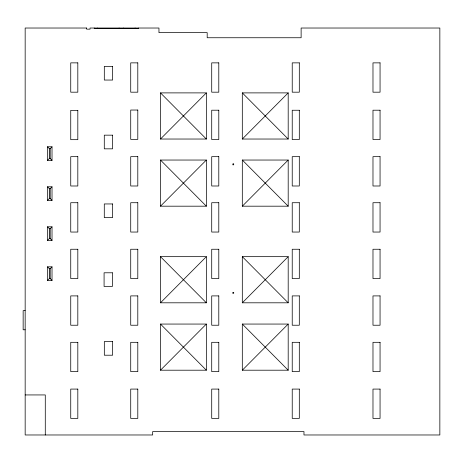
<?xml version="1.0" encoding="UTF-8"?>
<svg xmlns="http://www.w3.org/2000/svg" width="463" height="463" viewBox="0 0 463 463"><rect width="100%" height="100%" fill="white"/><g stroke="black" fill="none" stroke-linecap="round" stroke-linejoin="round"><path stroke-width="0.69" d="M160.476 139.033L206.359 92.889L160.476 92.889L160.476 139.033L206.359 139.033L206.359 92.889M160.476 206.185L206.359 160.042L160.476 160.042L160.476 206.185L206.359 206.185L206.359 160.042M242.311 139.033L288.194 92.889L242.311 92.889L242.311 139.033L288.194 139.033L288.194 92.889M242.311 206.185L288.194 160.042L242.311 160.042L242.311 206.185L288.194 206.185L288.194 160.042M160.476 302.808L206.359 256.664L160.476 256.664L160.476 302.808L206.359 302.808L206.359 256.664M160.476 370.203L206.359 324.059L160.476 324.059L160.476 370.203L206.359 370.203L206.359 324.059M242.311 302.808L288.194 256.664L242.311 256.664L242.311 302.808L288.194 302.808L288.194 256.664M242.311 370.203L288.194 324.059L242.311 324.059L242.311 370.203L288.194 370.203L288.194 324.059M52.024 160.348L50.212 158.543L50.212 148.594L52.024 146.783L47.498 146.783L47.498 160.348L52.024 160.348L52.024 146.783M47.498 160.348L49.309 158.543L49.309 148.594L47.498 146.783M52.024 200.369L50.212 198.558L50.212 188.609L52.024 186.803L47.498 186.803L47.498 200.369L52.024 200.369L52.024 186.803M47.498 200.369L49.309 198.558L49.309 188.609L47.498 186.803M52.024 240.384L50.212 238.578L50.212 228.629L52.024 226.818L47.498 226.818L47.498 240.384L52.024 240.384L52.024 226.818M47.498 240.384L49.309 238.578L49.309 228.629L47.498 226.818M52.024 280.404L50.212 278.593L50.212 268.644L52.024 266.838L47.498 266.838L47.498 280.404L52.024 280.404L52.024 266.838M47.498 280.404L49.309 278.593L49.309 268.644L47.498 266.838M49.309 148.594L50.212 148.594M49.309 158.543L50.212 158.543M49.309 188.609L50.212 188.609M49.309 198.558L50.212 198.558M49.309 228.629L50.212 228.629M49.309 238.578L50.212 238.578M49.309 268.644L50.212 268.644M49.309 278.593L50.212 278.593M25.164 310.656L23.15 310.656L23.15 329.783L25.164 329.783M25.164 394.939L45.281 394.939L45.281 434.977M242.311 92.889L288.194 139.033M242.311 160.042L288.194 206.185M160.476 92.889L206.359 139.033M160.476 160.042L206.359 206.185M242.311 256.664L288.194 302.808M242.311 324.059L288.194 370.203M160.476 256.664L206.359 302.808M160.476 324.059L206.359 370.203M138.501 28.023L138.501 28.475L94.232 28.475L94.232 28.023M135.109 28.023L135.109 28.475M123.621 28.023L123.621 28.475M119.101 28.023L119.101 28.475M97.624 28.023L97.624 28.475M86.656 28.023L25.164 28.023L25.164 434.977L152.674 434.977L152.674 431.585L303.971 431.585L303.971 434.977L439.85 434.977L439.85 28.023L301.124 28.023L301.124 37.746L207.187 37.746L207.187 32.636L158.959 32.636L158.959 28.023L90.048 28.023L90.048 29.152L86.656 29.152L86.656 28.023M77.819 62.864L70.741 62.864L70.741 92.183L77.819 92.183L77.819 62.864M137.8 62.864L130.722 62.864L130.722 92.183L137.8 92.183L137.8 62.864M218.796 62.864L211.718 62.864L211.718 92.183L218.796 92.183L218.796 62.864M299.306 62.864L292.228 62.864L292.228 92.183L299.306 92.183L299.306 62.864M380.059 62.864L372.981 62.864L372.981 92.183L380.059 92.183L380.059 62.864M112.607 66.365L104.308 66.365L104.308 80.047L112.607 80.047L112.607 66.365M137.8 110.038L130.722 110.038L130.722 139.363L137.8 139.363L137.8 110.038M218.796 110.206L211.718 110.206L211.718 139.531L218.796 139.531L218.796 110.206M299.306 110.246L292.228 110.246L292.228 139.566L299.306 139.566L299.306 110.246M380.059 110.206L372.981 110.206L372.981 139.525L380.059 139.525L380.059 110.206M77.819 110.344L70.741 110.344L70.741 139.67L77.819 139.67L77.819 110.344M112.578 135.161L104.285 135.161L104.285 148.837L112.578 148.837L112.578 135.161M77.819 156.668L70.741 156.668L70.741 185.993L77.819 185.993L77.819 156.668M137.8 156.668L130.722 156.668L130.722 185.993L137.8 185.993L137.8 156.668M218.796 156.668L211.718 156.668L211.718 185.993L218.796 185.993L218.796 156.668M299.306 156.668L292.228 156.668L292.228 185.993L299.306 185.993L299.306 156.668M380.059 156.668L372.981 156.668L372.981 185.993L380.059 185.993L380.059 156.668M233.705 163.925L232.802 163.925L232.802 164.828L233.705 164.828L233.705 163.925M77.819 202.719L70.741 202.719L70.741 232.044L77.819 232.044L77.819 202.719M137.8 202.719L130.722 202.719L130.722 232.044L137.8 232.044L137.8 202.719M218.796 202.719L211.718 202.719L211.718 232.044L218.796 232.044L218.796 202.719M299.306 202.719L292.228 202.719L292.228 232.044L299.306 232.044L299.306 202.719M380.059 202.719L372.981 202.719L372.981 232.044L380.059 232.044L380.059 202.719M112.584 203.951L104.285 203.951L104.285 217.627L112.584 217.627L112.584 203.951M77.819 249.25L70.741 249.25L70.741 278.57L77.819 278.57L77.819 249.25M137.8 249.25L130.722 249.25L130.722 278.57L137.8 278.57L137.8 249.25M218.796 249.25L211.718 249.25L211.718 278.57L218.796 278.57L218.796 249.25M299.306 249.25L292.228 249.25L292.228 278.57L299.306 278.57L299.306 249.25M380.059 249.25L372.981 249.25L372.981 278.57L380.059 278.57L380.059 249.25M112.382 272.788L104.082 272.788L104.082 286.464L112.382 286.464L112.382 272.788M233.705 292.431L232.802 292.431L232.802 293.339L233.705 293.339L233.705 292.431M77.819 295.903L70.741 295.903L70.741 325.229L77.819 325.229L77.819 295.903M137.8 295.903L130.722 295.903L130.722 325.229L137.8 325.229L137.8 295.903M218.796 295.903L211.718 295.903L211.718 325.229L218.796 325.229L218.796 295.903M299.306 295.903L292.228 295.903L292.228 325.229L299.306 325.229L299.306 295.903M380.059 295.903L372.981 295.903L372.981 325.229L380.059 325.229L380.059 295.903M112.619 341.538L104.325 341.538L104.325 355.214L112.619 355.214L112.619 341.538M77.819 342.313L70.741 342.313L70.741 371.639L77.819 371.639L77.819 342.313M137.8 342.313L130.722 342.313L130.722 371.639L137.8 371.639L137.8 342.313M218.796 342.313L211.718 342.313L211.718 371.639L218.796 371.639L218.796 342.313M299.306 342.313L292.228 342.313L292.228 371.639L299.306 371.639L299.306 342.313M380.059 342.313L372.981 342.313L372.981 371.639L380.059 371.639L380.059 342.313M77.819 389.082L70.741 389.082L70.741 418.402L77.819 418.402L77.819 389.082M137.8 389.082L130.722 389.082L130.722 418.402L137.8 418.402L137.8 389.082M218.796 389.082L211.718 389.082L211.718 418.402L218.796 418.402L218.796 389.082M299.306 389.082L292.228 389.082L292.228 418.402L299.306 418.402L299.306 389.082M380.059 389.082L372.981 389.082L372.981 418.402L380.059 418.402L380.059 389.082"/></g></svg>
